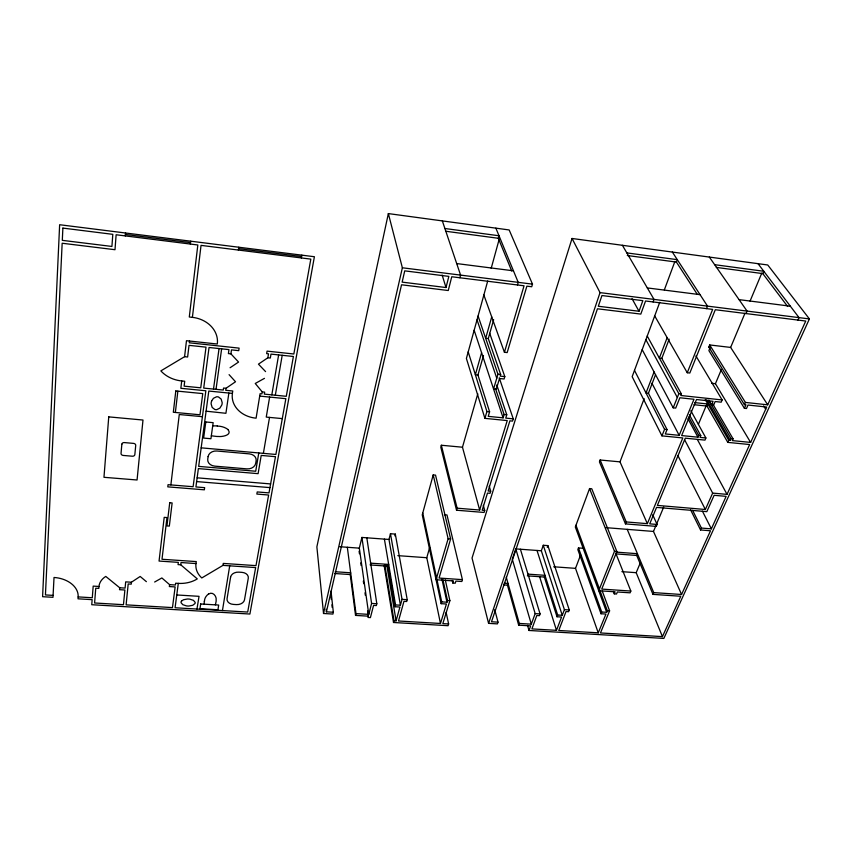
<?xml version="1.0" encoding="UTF-8"?>
<svg xmlns="http://www.w3.org/2000/svg" width="852" height="852" viewBox="0 0 852 852"><rect width="100%" height="100%" fill="white"/><g stroke="black" fill="none" stroke-linecap="round" stroke-linejoin="round"><path stroke-width="1.28" d="M78.15 596.901L78.022 598.818L92.144 599.659L91.75 604.718L249.902 614.036L314.399 256.729L59.64 224.726L42.6 596.698L52.984 597.316L54.027 577.475A25.23 17.743 3.9 0 1 78.15 596.901L92.282 597.753L93.188 586.112L98.981 586.464A20.693 14.814 1.6 0 1 105.776 576.421L119.695 587.752L125.084 588.093L125.691 581.863L131.421 582.225L140.175 576.463L146.384 581.671M125.308 235.908L125.542 233.001M98.981 586.464L98.821 588.402L95.754 588.21L94.583 602.982L123.455 604.696L124.893 590.01L119.514 589.68L119.695 587.752M204.235 601.288L204.256 604.196M131.421 582.225L131.229 584.152L128.194 583.961L126.117 604.856L172.466 607.604L175.15 586.922L169.346 586.559L169.591 584.642L161.869 577.954L154.638 582.012M190.369 244.045L190.699 241.191M175.363 412.464L177.855 391.153M181.71 380.95L184.714 381.249L184.117 386.158L200.742 387.809L206.014 347.158L189.027 345.348L187.621 357.009L184.586 356.69L160.858 370.886A29.777 24.761 4.2 0 0 181.71 380.95L180.848 388.299L205.854 390.77L193.106 486.726L168.046 484.682L167.791 486.865L204.352 489.815L204.65 487.663L195.917 486.95L198.378 468.6L258.103 473.659L261.213 455.426L275.484 456.683L269.008 492.893L257.219 491.934L256.846 494.064L268.625 495.023L255.994 565.632L223.267 563.417L222.958 565.377L201.786 577.954A27.019 19.905 -2.3 0 1 196.003 563.555L196.28 561.585L161.997 559.263L166.971 517.569L164.202 517.356L159.058 561.063L178.345 562.363L178.047 564.61L180.73 564.791L197.291 578.902A25.741 18.882 -0.5 0 1 178.292 583.375L175.64 583.205L175.405 585.004L169.591 584.642M184.586 356.69L186.481 340.704L217.292 344.027A28.063 23.547 4.5 0 0 192.392 317.349L189.293 317.008L197.824 244.982L116.128 234.758L114.999 249.711L62.164 243.246L45.433 594.93L53.09 595.388M170.869 484.916L179.271 414.519L202.403 416.692M189.538 341.034L189.336 342.792L239.103 348.127L238.73 350.651L231.488 349.884L230.913 353.857L238.56 362.057L230.083 367.745M192.392 317.349L201.04 245.376L310.81 259.115L293.844 353.995L267.07 351.13L266.655 353.633L268.508 353.836L267.858 357.765L258.454 364.145L265.579 371.61M178.292 583.375L175.086 607.753L247.698 612.056L255.653 567.581L222.958 565.377M180.73 564.791L181.029 562.544L196.003 563.555M213.501 389.076L219.06 348.511M216.025 389.321L221.637 348.819M238.379 250.051L238.773 247.229M229.081 374.646L235.514 381.76L226.014 388.288L225.727 390.291L232.756 390.993L232.404 393.4A27.424 22.525 -2.1 0 0 256.09 418.183L260.094 393.699L261.905 393.88L262.235 391.899L255.249 383.475L264.461 378.352M228.868 393.049L225.918 413.295L206.099 411.186M222.447 610.564L229.71 565.824M196.95 609.052L199.048 596.325L176.737 594.962M258.784 452.945L255.706 471.241L198.676 466.385L208.804 391.057L232.404 393.4M269.637 397.075L266.25 417.086L282.289 418.609M271.82 394.87L278.636 354.911M263.375 453.349L269.53 417.395M275.324 395.221L282.214 355.295M301.352 257.932L301.832 255.153M483.861 294.984L504.416 352.27L507.174 352.579L526.887 286.155L531.712 286.751L532.5 284.142L509.166 229.955L388.352 213.586L316.869 546.867L323.526 613.493L332.919 614.058L333.334 612.247L331.023 591.118M323.526 613.493L402.368 267.784L388.352 213.586M333.334 612.247L326.422 611.832L401.537 284.792L448.248 290.521L451.762 276.751L524.044 285.793L504.416 352.27M366.818 537.804L376.818 603.748L376.35 605.57L373.57 605.399L370.407 617.604L367.979 617.455L368.309 616.166L355.54 615.41L350.236 574.557L350.662 572.789L335.273 571.745M347.328 547.272L355.987 613.61L368.767 614.377L359.331 548.145L361.908 537.442L388.981 539.454L400.408 605.218L395.541 604.92L384.401 539.114M355.54 615.41L355.987 613.61M446.011 287.529L448.834 276.389L404.732 270.861L402.144 282.129L446.011 287.529L442.135 275.058M368.767 614.377L371.589 603.429L361.908 537.442M388.981 539.454L390.461 533.725L395.317 534.097L407.213 599.691L406.702 601.512L403.965 601.331L398.502 620.991L440.473 623.472L446.427 604.004L441.166 603.674L422.251 514.832L433.199 474.926L435.542 475.128L450.633 538.943L439.057 578.05L462.412 579.637L461.837 581.49L455.905 581.085L455.256 583.194L452.838 583.034L452.252 580.457M459.888 277.763L460.581 275.1L442.337 220.902M394.859 535.876L395.317 534.097M388.224 566.207L388.693 564.418L370.663 563.161L370.215 564.961L388.224 566.207L395.051 606.731L399.918 607.029L396.095 620.842L394.007 620.725L384.795 564.961M395.051 606.731L395.541 604.92M441.347 445.245L457.13 508.186L479.665 510.028L462.466 447.215L441.347 445.245L440.803 447.215L456.534 510.22L484.085 512.457L484.713 510.433L483.286 505.311M511.722 271L498.313 238.283L499.006 235.759L444.904 228.506M446.128 612.364L448.631 623.962L448.077 625.709L393.517 622.492L394.007 620.725M487.706 281.022L466.395 358.458L484.905 418.364L507.249 420.579L479.665 510.028M491.199 268.316L499.229 239.103M400.408 605.218L402.037 599.361L390.461 533.725M215.386 604.856L216.099 601.491A18.467 13.259 -1.7 0 0 216.152 600.223C216.887 596.176 212.617 591.128 208.612 594.089M481.582 352.739L475.373 374.72L477.94 374.997L489.591 411.804L488.239 416.362L503.095 417.842L504.107 414.509L495.438 388.427M491.721 316.891L485.672 338.287L488.281 338.585L500.667 374.507L500.188 376.126L504.81 376.627L504.096 378.991L499.485 378.501L496.269 389.311L493.564 389.034L497.941 374.22L478.078 316.028M477.94 374.997L483.489 355.465M488.281 338.585L493.649 319.713M440.473 623.472L426.777 557.719L429.664 547.559M462.466 447.215L477.791 393.805M517.441 284.973L518.208 282.342L495.875 228.155M433.199 474.926L448.131 538.762L436.064 579.743L453.477 580.926L452.838 583.034M456.534 510.22L457.13 508.186M484.905 418.364L486.918 411.537L468.206 351.887M441.166 603.674L441.709 601.874L422.752 513.021M441.709 601.874L446.97 602.204L447.492 600.511L442.944 579.786M496.759 384.966L506.77 414.775L505.747 418.108L513.255 418.854L512.553 421.101L509.89 420.835L488.143 491.018L490.699 491.231L490.06 493.297L487.504 493.084L482.179 510.231L484.713 510.433M445.298 579.946L449.888 600.66L442.838 623.611L448.631 623.962M527.526 625.368L528.996 630.469L663.846 638.414L809.4 318.925L767.737 264.983L572.043 238.475L472.04 558.049L488.579 623.366L497.408 623.888L498.005 622.152L494.714 609.617M488.579 623.366L600.042 292.619L572.043 238.475M537.005 550.467L557.666 615.006L562.256 615.293L541.329 550.786L515.779 548.89L512.286 559.21L531.307 624.154L519.294 623.43L506.258 577.177M528.996 630.469L530.679 625.879L518.676 625.166L507.441 585.143L508.026 583.439L504.171 583.173M541.329 550.786L543.278 545.269L547.868 545.61L569.274 609.957L568.603 611.704L566.026 611.544L558.752 630.48L598.242 632.823L605.953 614.058L601.011 613.749L577.837 549.625L578.476 547.921L583.141 548.273M518.676 625.166L519.294 623.43M547.261 547.325L547.868 545.61M639.011 311.257L642.845 300.66L601.938 295.537L598.317 306.251L639.011 311.257L632.046 298.711M520.412 549.231L540.072 613.909L539.433 615.666L536.824 615.495L531.914 628.893L556.484 630.342L561.585 617.029L557.006 616.752L544.343 577.038L544.96 575.324L527.984 574.131M531.307 624.154L535.163 613.6L515.779 548.89M653.09 301.938L654.027 299.403L622.397 245.291M613.323 591.405L614.249 593.855L616.528 594.004L617.37 591.98L630.086 592.832L630.831 591.054L601.736 589.083L616.848 551.478L591.767 488.76L589.563 488.569L575.324 527.005L606.667 612.322L601.714 612.002L578.476 547.921M600.127 460.005L626.252 521.946L647.36 523.66L620 461.859L600.127 460.005L599.435 461.901L625.464 523.895L656.274 526.387L657.084 524.449L652.707 514.768M659.757 302.279L632.163 376.68L661.94 435.873L682.803 437.939L647.36 523.66M664.347 289.893L674.912 261.415M696.957 293.844L676.413 262.075L677.308 259.668L626.838 252.906M557.006 616.752L557.666 615.006M598.242 632.823L575.515 568.348L580.638 554.876M654.07 371.941L646.018 392.985L648.425 393.241L667.063 429.589L665.306 433.956L679.172 435.329L693.986 399.268L679.864 397.767L675.711 408.097L673.187 407.831L642.184 349.65M667.169 337.658L659.352 358.117L661.791 358.394L681.398 393.954L680.78 395.498L722.134 399.939L721.186 402.176L715.158 401.537L713.667 405.051L711.58 404.828L708.949 400.302M620 461.859L644.165 398.661M562.256 615.293L564.418 609.649L543.278 545.269M648.425 393.241L655.539 374.688M661.791 358.394L669.171 339.16M706.521 308.626L707.511 306.124L672.356 252.064M589.563 488.569L614.494 551.297L598.722 590.724L615.091 591.821L614.249 593.855M625.464 523.895L626.252 521.946M661.94 435.873L664.56 429.344L634.495 370.386M673.187 407.831L678.863 393.677L647.232 336.029M712.677 403.805L733.061 438.833L732.273 440.601L750.623 442.422L766.693 407.032L748.024 405.041L746.48 408.534L744.414 408.31L745.958 404.817L744.424 404.657L708.821 347.094L709.695 344.953L745.404 402.432L767.695 404.828L805.747 321.044L715.297 309.723L689.822 373.027L687.255 372.739L712.655 309.393L645.56 301.001L640.811 314.09L597.454 308.786L491.498 621.758L498.005 622.152M601.011 613.749L601.714 612.002M606.667 612.322L607.338 610.692L599.627 589.776M602.3 591.16L609.595 610.831L600.468 632.951L662.441 636.625L680.769 596.251L652.973 594.376L636.71 555.451L637.434 553.704L616.603 552.139M662.441 636.625L636.188 572.682L640.214 563.108M627.21 529.348L653.75 592.609L681.568 594.494L653.484 531.446L663.697 507.089M698.395 424.317L706.489 405.03M750.623 442.422L715.435 383.698L721.399 369.47M767.695 404.828L730.643 347.424L744.946 313.302M750.058 301.107L761.805 273.077M684.497 439.589L712.666 493.095L727.033 494.373L749.664 444.542L727.789 442.38L706.979 406.084L707.852 403.997L694.912 402.623M746.022 313.568L747.066 311.097L709.343 257.07M787.663 306.486L762.806 273.62L763.797 271.266L714.658 264.684M711.58 404.828L713.06 401.313L696.499 399.535L681.643 435.574L697.958 437.193L698.715 435.415L688.64 416.937M689.396 414.828L700.77 435.617L700.024 437.406L705.893 437.981L704.977 440.122L685.274 438.173L657.371 505.406L705.36 509.496L712.666 493.095M652.973 594.376L653.75 592.609M727.789 442.38L728.737 440.25L705.254 399.481M744.424 404.657L745.404 402.432M728.737 440.25L730.239 440.399L731.027 438.631L708.757 400.216M681.568 594.494L710.504 530.775L700.557 529.965L701.42 528.059L692.623 510.327M797.941 320.064L799.038 317.626L758.014 263.662M701.42 528.059L711.367 528.858L726.128 496.365L714.125 495.3L706.83 511.647L656.551 507.398L649.725 523.852L657.084 524.449M212.712 425.883L217.228 425.883M371.589 603.429L376.818 603.748M535.163 613.6L540.072 613.909M447.492 600.511L449.888 600.66M607.338 610.692L609.595 610.831M402.037 599.361L407.213 599.691M564.418 609.649L569.274 609.957M334.868 573.524L350.236 574.557M503.596 584.887L507.441 585.143M527.377 575.867L544.343 577.038M339.82 546.728L359.331 548.145M397.831 555.642L426.777 557.719M553.662 566.782L575.515 568.348M621.875 571.66L636.188 572.682M448.131 538.762L450.633 538.943M614.494 551.297L616.848 551.478M615.9 553.896L636.71 555.451M444.403 514.746L446.991 514.959L462.412 579.637M605.58 527.622L653.484 531.446M196.631 481.582L269.946 487.61M197.142 477.823L270.606 483.925M201.168 447.843L275.878 454.457L285.857 398.683L259.711 396.095M486.918 411.537L489.591 411.804M664.56 429.344L667.063 429.589M504.107 414.509L506.77 414.775M226.014 388.288L223.543 388.043L223.267 390.046L203.713 388.107L209.049 347.488L228.964 349.608L228.4 353.591L230.913 353.857M262.235 391.899L264.663 392.133L264.333 394.125L286.283 396.308L293.397 356.487L270.989 354.102L270.329 358.032L267.858 357.765M698.715 435.415L700.77 435.617M731.027 438.631L733.061 438.833M694.05 404.711L706.979 406.084M497.941 374.22L500.667 374.507M678.863 393.677L681.398 393.954M711.739 383.283L715.435 383.698M708.821 347.094L710.27 347.265L708.896 350.63L744.414 408.31M709.695 344.953L730.643 347.424M402.368 267.784L532.5 284.142M600.042 292.619L809.4 318.925M125.425 234.46L190.529 242.618M238.581 248.646L301.587 256.548M456.693 263.566L513.458 270.819M647.307 287.923L700.056 294.654M739.067 299.638L790.337 306.188M445.585 231.233L498.313 238.283M627.296 255.515L676.413 262.075M716.308 267.4L762.806 273.62M211.328 435.798L216.525 436.437A20.565 16.582 0.2 0 0 218.474 436.48C222.116 436.959 232.383 435.127 228.144 429.834M763.562 405.925L765.692 409.237M695.924 355.923L722.134 399.939M706.723 399.684L730.239 440.399M654.698 315.9L687.255 372.739M690.865 410.739L705.893 437.981M645.88 339.703L677.329 397.49M687.915 418.694L697.958 437.193M697.5 439.77L727.033 494.373M651.918 383.23L679.172 435.329M677.862 455.554L705.36 509.496M702.41 511.157L711.367 528.858M690.621 509.858L700.557 529.965M615.783 553.257L630.831 591.054M575.973 525.258L599.446 588.924M489.687 333.26L504.81 376.627M499.229 377.798L513.255 418.854M477.024 319.851L496.759 378.213M474.159 330.246L503.095 417.842M539.625 576.751L556.484 630.342M489.218 486.151L490.699 491.231M441.932 579.168L446.97 602.204M386.776 565.1L396.095 620.842M384.124 565.409L393.517 622.492M359.097 551.191L359.459 553.789M360.747 562.895L361.12 565.494M363.335 581.085L363.697 583.684M364.986 592.779L365.359 595.378M367.574 610.969L368.309 616.166M331.045 596.879L331.332 599.52M331.907 604.803L332.195 607.444M326.156 609.223L326.422 611.832M217.228 426.085A15.773 12.578 -0.1 0 1 228.293 429.706M204.459 601.278A14.239 10.245 -2.6 0 1 208.474 593.993M62.888 228.091L62.302 240.349L111.921 246.452L112.805 234.343L62.888 228.091M108.747 416.873L103.965 477.301L137.065 479.995L142.987 420.036L108.747 416.873M121.847 444.222L121.037 453.413A2.364 1.832 4.7 0 0 123.231 455.437L132.326 456.214A2.354 1.832 4.2 0 0 134.84 454.595L135.724 445.436A2.364 1.853 4.4 0 0 133.54 443.391L124.371 442.582A2.375 1.853 4.9 0 0 121.847 444.222M175.8 390.951L173.329 412.272L199.986 414.786L202.765 393.603L175.8 390.951M169.729 502.755L166.949 525.918L169.324 526.089L172.136 502.946L169.729 502.755M205.801 421.974L203.628 438.077L210.923 438.737L213.16 422.667L205.801 421.974M208.101 456.608L207.739 459.239A7.977 6.273 -0.4 0 0 214.779 466.14L246.856 468.877A7.902 6.23 -2.3 0 0 255.685 463.382L256.122 460.783A7.913 6.241 -2.3 0 0 249.306 453.871L216.962 451.017A7.987 6.294 -0.4 0 0 208.101 456.608M200.678 603.972L199.975 608.701L217.942 609.766L218.687 605.058L200.678 603.972M230.615 577.06L227.058 598.754A7.274 5.24 -3.2 0 0 233.395 604.409L236.409 604.601A7.263 5.24 -3.3 0 0 244.492 599.829L248.283 578.22A7.359 5.389 -3.3 0 0 241.915 572.352L238.837 572.15A7.37 5.389 -3.1 0 0 230.615 577.06M211.647 400.962L211.445 401.558A11.47 9.34 0.3 0 0 211.126 403.901L212.169 407.416L214.779 409.461A3.813 3.099 0.7 0 0 216.749 409.642L219.848 408.151L221.829 404.934A11.513 9.361 1.1 0 0 222.17 402.591L221.147 399.066L218.527 397A3.823 3.12 0.8 0 0 216.536 396.798L213.415 398.31L211.647 400.962M181.465 601.161L181.263 601.469A3.408 2.439 -1.2 0 0 181.093 602.747L182.797 604.686L186.364 605.868A10.245 7.359 -1.3 0 0 188.92 606.028L192.744 605.282L194.948 603.578A3.397 2.439 -1.5 0 0 195.129 602.311L193.447 600.362L189.879 599.169A10.203 7.285 -1.4 0 0 187.312 599.02L183.468 599.755L181.465 601.161"/></g></svg>
